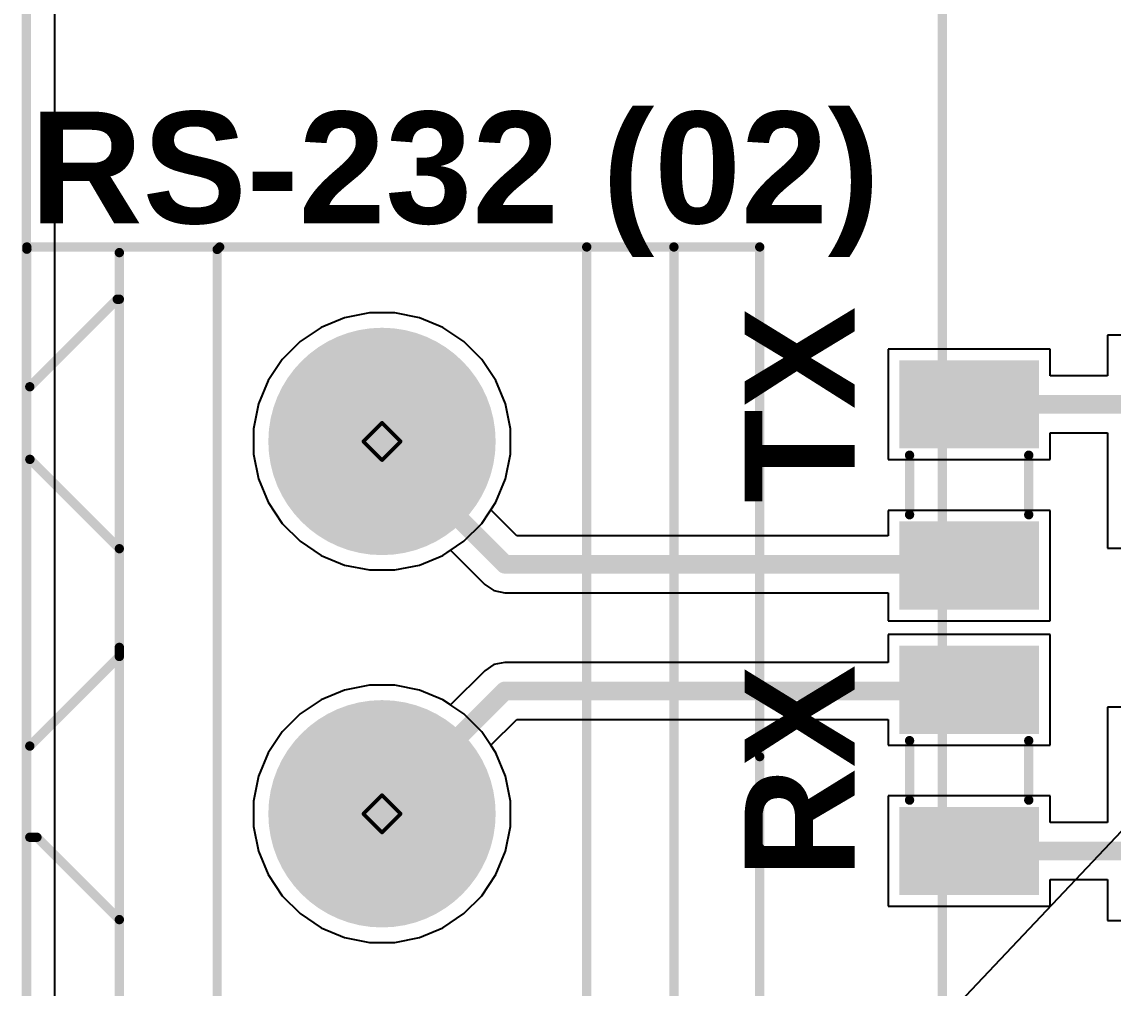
# Model space of a CAD drawing. Header units: inches. Extents: x 0 to 5032, y 0 to 5323.
# Drawn here: x -0.06 to 14.83, y 16.52 to 29.7 of the extents above; entities that cross this region are included whole.
import ezdxf

# ---------------------------------------------------------------- set-up
doc = ezdxf.new("R2010")
doc.units = ezdxf.units.IN
for name, color, linetype in [('Board Outline', 216, 'Continuous'), ('Bottom Layer', 5, 'Continuous'), ('Bottom Solder', 6, 'Continuous'), ('Dimension', 6, 'Continuous'), ('Drill Drawing', 1, 'Continuous'), ('Layer 1', 16, 'Continuous'), ('Layer 2', 76, 'Continuous'), ('Multi-Layer', 9, 'Continuous'), ('Pad Holes', 156, 'Continuous'), ('Top Layer', 1, 'Continuous'), ('Top Overlay', 2, 'Continuous'), ('Top Paste', 8, 'Continuous'), ('Top Solder', 216, 'Continuous')]:
    doc.layers.add(name, color=color, linetype=linetype)
doc.styles.add('Arial_Bold', font='', dxfattribs={"height": 0.2})
doc.styles.get('Arial_Bold').set_extended_font_data('Arial', bold=True)

# ---------------------------------------------------------------- blocks, each defined once
blk = doc.blocks.new('DB128L_5_08_3P_BK_S_428')
at = {"layer": 'Bottom Layer'}
h = blk.add_hatch(color=5, dxfattribs=at)
edge = h.paths.add_edge_path()
edge.add_arc((-5.08, 0), 1.5, 0, 360)
h = blk.add_hatch(color=5, dxfattribs=at)
edge = h.paths.add_edge_path()
edge.add_arc((0, 0), 1.5, 0, 360)
h = blk.add_hatch(color=5, dxfattribs=at)
edge = h.paths.add_edge_path()
edge.add_arc((5.08, 0), 1.5, 0, 360)
at = {"layer": 'Bottom Solder'}
h = blk.add_hatch(color=6, dxfattribs=at)
edge = h.paths.add_edge_path()
edge.add_arc((-5.08, 0), 1.551, 0, 360)
h = blk.add_hatch(color=6, dxfattribs=at)
edge = h.paths.add_edge_path()
edge.add_arc((0, 0), 1.551, 0, 360)
h = blk.add_hatch(color=6, dxfattribs=at)
edge = h.paths.add_edge_path()
edge.add_arc((5.08, 0), 1.551, 0, 360)
at = {"layer": 'Layer 1'}
h = blk.add_hatch(color=16, dxfattribs=at)
edge = h.paths.add_edge_path()
edge.add_arc((-5.08, 0), 1.5, 0, 360)
h = blk.add_hatch(color=16, dxfattribs=at)
edge = h.paths.add_edge_path()
edge.add_arc((0, 0), 1.5, 0, 360)
h = blk.add_hatch(color=16, dxfattribs=at)
edge = h.paths.add_edge_path()
edge.add_arc((5.08, 0), 1.5, 0, 360)
at = {"layer": 'Layer 2'}
h = blk.add_hatch(color=76, dxfattribs=at)
edge = h.paths.add_edge_path()
edge.add_arc((-5.08, 0), 1.5, 0, 360)
h = blk.add_hatch(color=76, dxfattribs=at)
edge = h.paths.add_edge_path()
edge.add_arc((0, 0), 1.5, 0, 360)
h = blk.add_hatch(color=76, dxfattribs=at)
edge = h.paths.add_edge_path()
edge.add_arc((5.08, 0), 1.5, 0, 360)
at = {"layer": 'Multi-Layer'}
h = blk.add_hatch(color=9, dxfattribs=at)
edge = h.paths.add_edge_path()
edge.add_arc((-5.08, 0), 1.5, 0, 360)
h = blk.add_hatch(color=9, dxfattribs=at)
edge = h.paths.add_edge_path()
edge.add_arc((0, 0), 1.5, 0, 360)
h = blk.add_hatch(color=9, dxfattribs=at)
edge = h.paths.add_edge_path()
edge.add_arc((5.08, 0), 1.5, 0, 360)
at = {"layer": 'Pad Holes'}
h = blk.add_hatch(color=7, dxfattribs=at)
edge = h.paths.add_edge_path()
edge.add_arc((-5.08, 0), 0.8, 0, 360)
h = blk.add_hatch(color=7, dxfattribs=at)
edge = h.paths.add_edge_path()
edge.add_arc((0, 0), 0.8, 0, 360)
h = blk.add_hatch(color=7, dxfattribs=at)
edge = h.paths.add_edge_path()
edge.add_arc((5.08, 0), 0.8, 0, 360)
at = {"layer": 'Top Layer'}
h = blk.add_hatch(color=1, dxfattribs=at)
edge = h.paths.add_edge_path()
edge.add_arc((-5.08, 0), 1.5, 0, 360)
h = blk.add_hatch(color=1, dxfattribs=at)
edge = h.paths.add_edge_path()
edge.add_arc((0, 0), 1.5, 0, 360)
h = blk.add_hatch(color=1, dxfattribs=at)
edge = h.paths.add_edge_path()
edge.add_arc((5.08, 0), 1.5, 0, 360)
at = {"layer": 'Top Solder'}
h = blk.add_hatch(color=216, dxfattribs=at)
edge = h.paths.add_edge_path()
edge.add_arc((-5.08, 0), 1.551, 0, 360)
h = blk.add_hatch(color=216, dxfattribs=at)
edge = h.paths.add_edge_path()
edge.add_arc((0, 0), 1.551, 0, 360)
h = blk.add_hatch(color=216, dxfattribs=at)
edge = h.paths.add_edge_path()
edge.add_arc((5.08, 0), 1.551, 0, 360)
at = {"layer": 'Top Overlay'}
for points in [[(7.327, 5.154, 0.127, 0.127, 0), (-7.733, 5.154, 0.127, 0.127, 0)], [(-7.733, -4.846, 0.127, 0.127, 0), (-7.733, 5.154, 0.127, 0.127, 0)], [(0.465, 5.154, 0.127, 0.127, 0), (-0.78, 5.154, 0.127, 0.127, 0)], [(7.327, -4.846, 0.127, 0.127, 0), (7.327, 5.154, 0.127, 0.127, 0)], [(8.22, 4.446, 0.127, 0.127, 0), (7.325, 4.446, 0.127, 0.127, 0)], [(8.22, 3.257, 0.127, 0.127, 0), (8.22, 4.446, 0.127, 0.127, 0)], [(7.327, 3.983, 0.127, 0.127, 0), (-7.733, 3.983, 0.127, 0.127, 0)], [(8.22, 3.257, 0.127, 0.127, 0), (7.325, 3.257, 0.127, 0.127, 0)], [(7.327, 2.794, 0.127, 0.127, 0), (-7.733, 2.794, 0.127, 0.127, 0)], [(-7.699, -2.249, 0.127, 0.127, 0), (-7.733, -2.215, 0.127, 0.127, 0)], [(7.327, -2.249, 0.127, 0.127, 0), (-7.699, -2.249, 0.127, 0.127, 0)], [(8.22, -3.174, 0.127, 0.127, 0), (7.325, -3.174, 0.127, 0.127, 0)], [(8.22, -4.318, 0.127, 0.127, 0), (8.22, -3.174, 0.127, 0.127, 0)], [(7.274, -3.584, 0.127, 0.127, 0), (-7.656, -3.584, 0.127, 0.127, 0)], [(-7.02, -3.612, 0.127, 0.127, 0), (-7.02, -3.584, 0.127, 0.127, 0)], [(-5.826, -4.806, 0.127, 0.127, 0), (-7.02, -3.612, 0.127, 0.127, 0)], [(-4.836, -4.803, 0.127, 0.127, 0), (-3.616, -3.584, 0.127, 0.127, 0)], [(-2.146, -3.584, 0.127, 0.127, 0), (-2.27, -3.584, 0.127, 0.127, 0)], [(-0.924, -4.806, 0.127, 0.127, 0), (-2.146, -3.584, 0.127, 0.127, 0)], [(0.321, -4.708, 0.127, 0.127, 0), (1.444, -3.584, 0.127, 0.127, 0)], [(4.209, -4.806, 0.127, 0.127, 0), (2.988, -3.584, 0.127, 0.127, 0)], [(5.477, -4.806, 0.127, 0.127, 0), (6.671, -3.612, 0.127, 0.127, 0)], [(6.671, -3.612, 0.127, 0.127, 0), (6.671, -3.584, 0.127, 0.127, 0)], [(8.22, -4.318, 0.127, 0.127, 0), (7.325, -4.318, 0.127, 0.127, 0)], [(-4.836, -4.806, 0.127, 0.127, 0), (-4.836, -4.803, 0.127, 0.127, 0)], [(0.321, -4.806, 0.127, 0.127, 0), (0.321, -4.708, 0.127, 0.127, 0)], [(4.308, -4.806, 0.127, 0.127, 0), (4.209, -4.806, 0.127, 0.127, 0)], [(-7.703, -4.846, 0.127, 0.127, 0), (7.297, -4.846, 0.127, 0.127, 0)]]:
    blk.add_lwpolyline(points, format="xyseb", dxfattribs=at)
for points in [[(-7.765, 5.154, 0.0635, 0.0635, 1), (-7.701, 5.154, 0.0635, 0.0635, 1)], [(-7.765, 5.154, 0.0635, 0.0635, 1), (-7.701, 5.154, 0.0635, 0.0635, 1)], [(-0.811, 5.154, 0.0635, 0.0635, 1), (-0.748, 5.154, 0.0635, 0.0635, 1)], [(0.433, 5.154, 0.0635, 0.0635, 1), (0.497, 5.154, 0.0635, 0.0635, 1)], [(7.295, 5.154, 0.0635, 0.0635, 1), (7.359, 5.154, 0.0635, 0.0635, 1)], [(7.295, 5.154, 0.0635, 0.0635, 1), (7.359, 5.154, 0.0635, 0.0635, 1)], [(7.293, 4.446, 0.0635, 0.0635, 1), (7.357, 4.446, 0.0635, 0.0635, 1)], [(8.188, 4.446, 0.0635, 0.0635, 1), (8.252, 4.446, 0.0635, 0.0635, 1)], [(8.188, 4.446, 0.0635, 0.0635, 1), (8.252, 4.446, 0.0635, 0.0635, 1)], [(-7.765, 3.983, 0.0635, 0.0635, 1), (-7.701, 3.983, 0.0635, 0.0635, 1)], [(7.295, 3.983, 0.0635, 0.0635, 1), (7.359, 3.983, 0.0635, 0.0635, 1)], [(7.293, 3.257, 0.0635, 0.0635, 1), (7.357, 3.257, 0.0635, 0.0635, 1)], [(8.188, 3.257, 0.0635, 0.0635, 1), (8.252, 3.257, 0.0635, 0.0635, 1)], [(8.188, 3.257, 0.0635, 0.0635, 1), (8.252, 3.257, 0.0635, 0.0635, 1)], [(-7.765, 2.794, 0.0635, 0.0635, 1), (-7.701, 2.794, 0.0635, 0.0635, 1)], [(7.295, 2.794, 0.0635, 0.0635, 1), (7.359, 2.794, 0.0635, 0.0635, 1)], [(-7.765, -2.215, 0.0635, 0.0635, 1), (-7.701, -2.215, 0.0635, 0.0635, 1)], [(-7.731, -2.249, 0.0635, 0.0635, 1), (-7.668, -2.249, 0.0635, 0.0635, 1)], [(-7.731, -2.249, 0.0635, 0.0635, 1), (-7.668, -2.249, 0.0635, 0.0635, 1)], [(7.295, -2.249, 0.0635, 0.0635, 1), (7.359, -2.249, 0.0635, 0.0635, 1)], [(7.293, -3.174, 0.0635, 0.0635, 1), (7.357, -3.174, 0.0635, 0.0635, 1)], [(8.188, -3.174, 0.0635, 0.0635, 1), (8.252, -3.174, 0.0635, 0.0635, 1)], [(8.188, -3.174, 0.0635, 0.0635, 1), (8.252, -3.174, 0.0635, 0.0635, 1)], [(-7.688, -3.584, 0.0635, 0.0635, 1), (-7.624, -3.584, 0.0635, 0.0635, 1)], [(-7.052, -3.584, 0.0635, 0.0635, 1), (-6.988, -3.584, 0.0635, 0.0635, 1)], [(-7.052, -3.612, 0.0635, 0.0635, 1), (-6.988, -3.612, 0.0635, 0.0635, 1)], [(-7.052, -3.612, 0.0635, 0.0635, 1), (-6.988, -3.612, 0.0635, 0.0635, 1)], [(-3.648, -3.584, 0.0635, 0.0635, 1), (-3.585, -3.584, 0.0635, 0.0635, 1)], [(-2.302, -3.584, 0.0635, 0.0635, 1), (-2.238, -3.584, 0.0635, 0.0635, 1)], [(-2.178, -3.584, 0.0635, 0.0635, 1), (-2.114, -3.584, 0.0635, 0.0635, 1)], [(-2.178, -3.584, 0.0635, 0.0635, 1), (-2.114, -3.584, 0.0635, 0.0635, 1)], [(1.412, -3.584, 0.0635, 0.0635, 1), (1.476, -3.584, 0.0635, 0.0635, 1)], [(2.956, -3.584, 0.0635, 0.0635, 1), (3.019, -3.584, 0.0635, 0.0635, 1)], [(6.639, -3.584, 0.0635, 0.0635, 1), (6.702, -3.584, 0.0635, 0.0635, 1)], [(6.639, -3.612, 0.0635, 0.0635, 1), (6.702, -3.612, 0.0635, 0.0635, 1)], [(6.639, -3.612, 0.0635, 0.0635, 1), (6.702, -3.612, 0.0635, 0.0635, 1)], [(7.242, -3.584, 0.0635, 0.0635, 1), (7.306, -3.584, 0.0635, 0.0635, 1)], [(7.293, -4.318, 0.0635, 0.0635, 1), (7.357, -4.318, 0.0635, 0.0635, 1)], [(8.188, -4.318, 0.0635, 0.0635, 1), (8.252, -4.318, 0.0635, 0.0635, 1)], [(8.188, -4.318, 0.0635, 0.0635, 1), (8.252, -4.318, 0.0635, 0.0635, 1)], [(-5.858, -4.806, 0.0635, 0.0635, 1), (-5.794, -4.806, 0.0635, 0.0635, 1)], [(-4.867, -4.803, 0.0635, 0.0635, 1), (-4.804, -4.803, 0.0635, 0.0635, 1)], [(-4.867, -4.803, 0.0635, 0.0635, 1), (-4.804, -4.803, 0.0635, 0.0635, 1)], [(-4.867, -4.806, 0.0635, 0.0635, 1), (-4.804, -4.806, 0.0635, 0.0635, 1)], [(-0.956, -4.806, 0.0635, 0.0635, 1), (-0.892, -4.806, 0.0635, 0.0635, 1)], [(0.289, -4.708, 0.0635, 0.0635, 1), (0.352, -4.708, 0.0635, 0.0635, 1)], [(0.289, -4.708, 0.0635, 0.0635, 1), (0.352, -4.708, 0.0635, 0.0635, 1)], [(0.289, -4.806, 0.0635, 0.0635, 1), (0.352, -4.806, 0.0635, 0.0635, 1)], [(4.178, -4.806, 0.0635, 0.0635, 1), (4.241, -4.806, 0.0635, 0.0635, 1)], [(4.178, -4.806, 0.0635, 0.0635, 1), (4.241, -4.806, 0.0635, 0.0635, 1)], [(4.277, -4.806, 0.0635, 0.0635, 1), (4.34, -4.806, 0.0635, 0.0635, 1)], [(5.445, -4.806, 0.0635, 0.0635, 1), (5.509, -4.806, 0.0635, 0.0635, 1)], [(-7.765, -4.846, 0.0635, 0.0635, 1), (-7.701, -4.846, 0.0635, 0.0635, 1)], [(-7.735, -4.846, 0.0635, 0.0635, 1), (-7.671, -4.846, 0.0635, 0.0635, 1)], [(7.265, -4.846, 0.0635, 0.0635, 1), (7.329, -4.846, 0.0635, 0.0635, 1)], [(7.295, -4.846, 0.0635, 0.0635, 1), (7.359, -4.846, 0.0635, 0.0635, 1)]]:
    blk.add_lwpolyline(points, format="xyseb", close=True, dxfattribs=at)
blk = doc.blocks.new('F____0805_446')
at = {"layer": 'Top Layer'}
for points in [[(-0.6, -0.85), (-1.6, -0.85), (-1.6, 0.85), (-0.6, 0.85)], [(1.6, -0.85), (0.6, -0.85), (0.6, 0.85), (1.6, 0.85)]]:
    blk.add_hatch(color=1, dxfattribs=at).paths.add_polyline_path(points)
at = {"layer": 'Top Paste'}
for points in [[(-0.6, -0.85), (-1.6, -0.85), (-1.6, 0.85), (-0.6, 0.85)], [(1.6, -0.85), (0.6, -0.85), (0.6, 0.85), (1.6, 0.85)]]:
    blk.add_hatch(color=8, dxfattribs=at).paths.add_polyline_path(points)
at = {"layer": 'Top Solder'}
for points in [[(-0.498, -0.952), (-1.702, -0.952), (-1.702, 0.952), (-0.498, 0.952)], [(1.702, -0.952), (0.498, -0.952), (0.498, 0.952), (1.702, 0.952)]]:
    blk.add_hatch(color=216, dxfattribs=at).paths.add_polyline_path(points)
at = {"layer": 'Top Overlay'}
for points in [[(-0.406, 0.813, 0.127, 0.127, 0), (0.406, 0.813, 0.127, 0.127, 0)], [(-0.406, -0.813, 0.127, 0.127, 0), (0.406, -0.813, 0.127, 0.127, 0)]]:
    blk.add_lwpolyline(points, format="xyseb", dxfattribs=at)
for points in [[(-0.438, 0.813, 0.0635, 0.0635, 1), (-0.375, 0.813, 0.0635, 0.0635, 1)], [(0.375, 0.813, 0.0635, 0.0635, 1), (0.438, 0.813, 0.0635, 0.0635, 1)], [(-0.438, -0.813, 0.0635, 0.0635, 1), (-0.375, -0.813, 0.0635, 0.0635, 1)], [(0.375, -0.813, 0.0635, 0.0635, 1), (0.438, -0.813, 0.0635, 0.0635, 1)]]:
    blk.add_lwpolyline(points, format="xyseb", close=True, dxfattribs=at)
blk = doc.blocks.new('F____0805_447')
at = {"layer": 'Top Layer'}
for points in [[(-0.6, -0.85), (-1.6, -0.85), (-1.6, 0.85), (-0.6, 0.85)], [(1.6, -0.85), (0.6, -0.85), (0.6, 0.85), (1.6, 0.85)]]:
    blk.add_hatch(color=1, dxfattribs=at).paths.add_polyline_path(points)
at = {"layer": 'Top Paste'}
for points in [[(-0.6, -0.85), (-1.6, -0.85), (-1.6, 0.85), (-0.6, 0.85)], [(1.6, -0.85), (0.6, -0.85), (0.6, 0.85), (1.6, 0.85)]]:
    blk.add_hatch(color=8, dxfattribs=at).paths.add_polyline_path(points)
at = {"layer": 'Top Solder'}
for points in [[(-0.498, -0.952), (-1.702, -0.952), (-1.702, 0.952), (-0.498, 0.952)], [(1.702, -0.952), (0.498, -0.952), (0.498, 0.952), (1.702, 0.952)]]:
    blk.add_hatch(color=216, dxfattribs=at).paths.add_polyline_path(points)
at = {"layer": 'Top Overlay'}
for points in [[(0.406, 0.813, 0.127, 0.127, 0), (-0.406, 0.813, 0.127, 0.127, 0)], [(0.406, -0.813, 0.127, 0.127, 0), (-0.406, -0.813, 0.127, 0.127, 0)]]:
    blk.add_lwpolyline(points, format="xyseb", dxfattribs=at)
for points in [[(-0.438, 0.813, 0.0635, 0.0635, 1), (-0.375, 0.813, 0.0635, 0.0635, 1)], [(0.375, 0.813, 0.0635, 0.0635, 1), (0.438, 0.813, 0.0635, 0.0635, 1)], [(-0.438, -0.813, 0.0635, 0.0635, 1), (-0.375, -0.813, 0.0635, 0.0635, 1)], [(0.375, -0.813, 0.0635, 0.0635, 1), (0.438, -0.813, 0.0635, 0.0635, 1)]]:
    blk.add_lwpolyline(points, format="xyseb", close=True, dxfattribs=at)

msp = doc.modelspace()

# ---------------------------------------------------------------- linework, layer by layer
at = {"layer": 'Board Outline'}
msp.add_lwpolyline([(0, 0, 0.127, 0.127, 0), (0, 130, 0.127, 0.127, 0)], format="xyseb", dxfattribs=at)
at = {"layer": 'Bottom Layer'}
for p, q in [((0.388, 4.48), (0.388, 55.344)), ((4.34, 25.667), (4.021, 25.535)), ((4.679, 25.734), (4.34, 25.667)), ((5.024, 25.734), (4.679, 25.734)), ((5.363, 25.667), (5.024, 25.734)), ((5.682, 25.535), (5.363, 25.667)), ((4.021, 25.535), (3.733, 25.343)), ((5.97, 25.343), (5.682, 25.535)), ((3.733, 25.343), (3.489, 25.099)), ((6.214, 25.099), (5.97, 25.343)), ((3.489, 25.099), (3.297, 24.811)), ((6.406, 24.811), (6.214, 25.099)), ((3.297, 24.811), (3.165, 24.492)), ((6.538, 24.492), (6.406, 24.811)), ((3.165, 24.492), (3.097, 24.153)), ((6.605, 24.153), (6.538, 24.492)), ((3.097, 24.153), (3.097, 23.808)), ((6.605, 23.808), (6.605, 24.153)), ((3.097, 23.808), (3.165, 23.469)), ((6.538, 23.469), (6.605, 23.808)), ((3.165, 23.469), (3.297, 23.15)), ((6.406, 23.15), (6.538, 23.469)), ((3.297, 23.15), (3.489, 22.862)), ((6.214, 22.862), (6.406, 23.15)), ((3.489, 22.862), (3.733, 22.618)), ((5.97, 22.618), (6.214, 22.862)), ((3.733, 22.618), (4.021, 22.426)), ((5.682, 22.426), (5.97, 22.618)), ((4.021, 22.426), (4.34, 22.294)), ((5.363, 22.294), (5.682, 22.426)), ((4.34, 22.294), (4.679, 22.226)), ((4.679, 22.226), (5.024, 22.226)), ((5.024, 22.226), (5.363, 22.294)), ((4.34, 20.587), (4.021, 20.455)), ((4.679, 20.654), (4.34, 20.587)), ((5.024, 20.654), (4.679, 20.654)), ((5.363, 20.587), (5.024, 20.654)), ((5.682, 20.455), (5.363, 20.587)), ((4.021, 20.455), (3.733, 20.263)), ((5.97, 20.263), (5.682, 20.455)), ((3.733, 20.263), (3.489, 20.019)), ((6.214, 20.019), (5.97, 20.263)), ((3.489, 20.019), (3.297, 19.731)), ((6.406, 19.731), (6.214, 20.019)), ((3.297, 19.731), (3.165, 19.412)), ((6.538, 19.412), (6.406, 19.731)), ((3.165, 19.412), (3.097, 19.073)), ((6.605, 19.073), (6.538, 19.412)), ((3.097, 19.073), (3.097, 18.728)), ((6.605, 18.728), (6.605, 19.073)), ((3.097, 18.728), (3.165, 18.389)), ((6.538, 18.389), (6.605, 18.728)), ((3.165, 18.389), (3.297, 18.07)), ((6.406, 18.07), (6.538, 18.389)), ((3.297, 18.07), (3.489, 17.782)), ((6.214, 17.782), (6.406, 18.07)), ((3.489, 17.782), (3.733, 17.538)), ((5.97, 17.538), (6.214, 17.782)), ((3.733, 17.538), (4.021, 17.346)), ((5.682, 17.346), (5.97, 17.538)), ((4.021, 17.346), (4.34, 17.214)), ((5.363, 17.214), (5.682, 17.346)), ((4.34, 17.214), (4.679, 17.146)), ((4.679, 17.146), (5.024, 17.146)), ((5.024, 17.146), (5.363, 17.214))]:
    msp.add_line(p, q, dxfattribs=at)
at = {"layer": 'Dimension'}
msp.add_lwpolyline([(12.495, 1.428, 0.127, 0.127, 0), (12.495, 56.688, 0.127, 0.127, 0)], format="xyseb", dxfattribs=at)
at = {"layer": 'Drill Drawing'}
for points in [[(4.597, 23.98, 0.0508, 0.0508, 0), (4.851, 24.234, 0.0508, 0.0508, 0)], [(4.851, 24.234, 0.0508, 0.0508, 0), (5.105, 23.98, 0.0508, 0.0508, 0)], [(4.597, 23.98, 0.0508, 0.0508, 0), (4.851, 23.726, 0.0508, 0.0508, 0)], [(4.851, 23.726, 0.0508, 0.0508, 0), (5.105, 23.98, 0.0508, 0.0508, 0)], [(4.597, 18.9, 0.0508, 0.0508, 0), (4.851, 19.154, 0.0508, 0.0508, 0)], [(4.851, 19.154, 0.0508, 0.0508, 0), (5.105, 18.9, 0.0508, 0.0508, 0)], [(4.597, 18.9, 0.0508, 0.0508, 0), (4.851, 18.646, 0.0508, 0.0508, 0)], [(4.851, 18.646, 0.0508, 0.0508, 0), (5.105, 18.9, 0.0508, 0.0508, 0)]]:
    msp.add_lwpolyline(points, format="xyseb", dxfattribs=at)
for points in [[(4.839, 24.234, 0.0254, 0.0254, 1), (4.864, 24.234, 0.0254, 0.0254, 1)], [(4.839, 24.234, 0.0254, 0.0254, 1), (4.864, 24.234, 0.0254, 0.0254, 1)], [(4.585, 23.98, 0.0254, 0.0254, 1), (4.61, 23.98, 0.0254, 0.0254, 1)], [(4.585, 23.98, 0.0254, 0.0254, 1), (4.61, 23.98, 0.0254, 0.0254, 1)], [(5.093, 23.98, 0.0254, 0.0254, 1), (5.118, 23.98, 0.0254, 0.0254, 1)], [(5.093, 23.98, 0.0254, 0.0254, 1), (5.118, 23.98, 0.0254, 0.0254, 1)], [(4.839, 23.726, 0.0254, 0.0254, 1), (4.864, 23.726, 0.0254, 0.0254, 1)], [(4.839, 23.726, 0.0254, 0.0254, 1), (4.864, 23.726, 0.0254, 0.0254, 1)], [(4.839, 19.154, 0.0254, 0.0254, 1), (4.864, 19.154, 0.0254, 0.0254, 1)], [(4.839, 19.154, 0.0254, 0.0254, 1), (4.864, 19.154, 0.0254, 0.0254, 1)], [(4.585, 18.9, 0.0254, 0.0254, 1), (4.61, 18.9, 0.0254, 0.0254, 1)], [(4.585, 18.9, 0.0254, 0.0254, 1), (4.61, 18.9, 0.0254, 0.0254, 1)], [(5.093, 18.9, 0.0254, 0.0254, 1), (5.118, 18.9, 0.0254, 0.0254, 1)], [(5.093, 18.9, 0.0254, 0.0254, 1), (5.118, 18.9, 0.0254, 0.0254, 1)], [(4.839, 18.646, 0.0254, 0.0254, 1), (4.864, 18.646, 0.0254, 0.0254, 1)], [(4.839, 18.646, 0.0254, 0.0254, 1), (4.864, 18.646, 0.0254, 0.0254, 1)]]:
    msp.add_lwpolyline(points, format="xyseb", close=True, dxfattribs=at)
at = {"layer": 'Layer 1'}
for p, q in [((0.388, 12.227), (0.388, 108.425)), ((4.34, 25.667), (4.021, 25.535)), ((4.679, 25.734), (4.34, 25.667)), ((5.024, 25.734), (4.679, 25.734)), ((5.363, 25.667), (5.024, 25.734)), ((5.682, 25.535), (5.363, 25.667)), ((4.021, 25.535), (3.733, 25.343)), ((5.97, 25.343), (5.682, 25.535)), ((3.733, 25.343), (3.489, 25.099)), ((6.214, 25.099), (5.97, 25.343)), ((3.489, 25.099), (3.297, 24.811)), ((6.406, 24.811), (6.214, 25.099)), ((3.297, 24.811), (3.165, 24.492)), ((6.538, 24.492), (6.406, 24.811)), ((3.165, 24.492), (3.097, 24.153)), ((6.605, 24.153), (6.538, 24.492)), ((3.097, 24.153), (3.097, 23.808)), ((6.605, 23.808), (6.605, 24.153)), ((3.097, 23.808), (3.165, 23.469)), ((6.538, 23.469), (6.605, 23.808)), ((3.165, 23.469), (3.297, 23.15)), ((6.406, 23.15), (6.538, 23.469)), ((3.297, 23.15), (3.489, 22.862)), ((6.214, 22.862), (6.406, 23.15)), ((3.489, 22.862), (3.733, 22.618)), ((5.97, 22.618), (6.214, 22.862)), ((3.733, 22.618), (4.021, 22.426)), ((5.682, 22.426), (5.97, 22.618)), ((4.021, 22.426), (4.34, 22.294)), ((5.363, 22.294), (5.682, 22.426)), ((4.34, 22.294), (4.679, 22.226)), ((4.679, 22.226), (5.024, 22.226)), ((5.024, 22.226), (5.363, 22.294)), ((4.34, 20.587), (4.021, 20.455)), ((4.679, 20.654), (4.34, 20.587)), ((5.024, 20.654), (4.679, 20.654)), ((5.363, 20.587), (5.024, 20.654)), ((5.682, 20.455), (5.363, 20.587)), ((4.021, 20.455), (3.733, 20.263)), ((5.97, 20.263), (5.682, 20.455)), ((3.733, 20.263), (3.489, 20.019)), ((6.214, 20.019), (5.97, 20.263)), ((3.489, 20.019), (3.297, 19.731)), ((6.406, 19.731), (6.214, 20.019)), ((3.297, 19.731), (3.165, 19.412)), ((6.538, 19.412), (6.406, 19.731)), ((3.165, 19.412), (3.097, 19.073)), ((6.605, 19.073), (6.538, 19.412)), ((3.097, 19.073), (3.097, 18.728)), ((6.605, 18.728), (6.605, 19.073)), ((3.097, 18.728), (3.165, 18.389)), ((6.538, 18.389), (6.605, 18.728)), ((3.165, 18.389), (3.297, 18.07)), ((6.406, 18.07), (6.538, 18.389)), ((3.297, 18.07), (3.489, 17.782)), ((6.214, 17.782), (6.406, 18.07)), ((3.489, 17.782), (3.733, 17.538)), ((5.97, 17.538), (6.214, 17.782)), ((3.733, 17.538), (4.021, 17.346)), ((5.682, 17.346), (5.97, 17.538)), ((4.021, 17.346), (4.34, 17.214)), ((5.363, 17.214), (5.682, 17.346)), ((4.34, 17.214), (4.679, 17.146)), ((4.679, 17.146), (5.024, 17.146)), ((5.024, 17.146), (5.363, 17.214))]:
    msp.add_line(p, q, dxfattribs=at)
at = {"layer": 'Layer 2'}
for p, q in [((0.388, 4.61), (0.388, 62.985)), ((4.34, 25.667), (4.021, 25.535)), ((4.679, 25.734), (4.34, 25.667)), ((5.024, 25.734), (4.679, 25.734)), ((5.363, 25.667), (5.024, 25.734)), ((5.682, 25.535), (5.363, 25.667)), ((4.021, 25.535), (3.733, 25.343)), ((5.97, 25.343), (5.682, 25.535)), ((3.733, 25.343), (3.489, 25.099)), ((6.214, 25.099), (5.97, 25.343)), ((3.489, 25.099), (3.297, 24.811)), ((6.406, 24.811), (6.214, 25.099)), ((3.297, 24.811), (3.165, 24.492)), ((6.538, 24.492), (6.406, 24.811)), ((3.165, 24.492), (3.097, 24.153)), ((6.605, 24.153), (6.538, 24.492)), ((3.097, 24.153), (3.097, 23.808)), ((6.605, 23.808), (6.605, 24.153)), ((3.097, 23.808), (3.165, 23.469)), ((6.538, 23.469), (6.605, 23.808)), ((3.165, 23.469), (3.297, 23.15)), ((6.406, 23.15), (6.538, 23.469)), ((3.297, 23.15), (3.489, 22.862)), ((6.214, 22.862), (6.406, 23.15)), ((3.489, 22.862), (3.733, 22.618)), ((5.97, 22.618), (6.214, 22.862)), ((3.733, 22.618), (4.021, 22.426)), ((5.682, 22.426), (5.97, 22.618)), ((4.021, 22.426), (4.34, 22.294)), ((5.363, 22.294), (5.682, 22.426)), ((4.34, 22.294), (4.679, 22.226)), ((4.679, 22.226), (5.024, 22.226)), ((5.024, 22.226), (5.363, 22.294)), ((4.34, 20.587), (4.021, 20.455)), ((4.679, 20.654), (4.34, 20.587)), ((5.024, 20.654), (4.679, 20.654)), ((5.363, 20.587), (5.024, 20.654)), ((5.682, 20.455), (5.363, 20.587)), ((4.021, 20.455), (3.733, 20.263)), ((5.97, 20.263), (5.682, 20.455)), ((3.733, 20.263), (3.489, 20.019)), ((6.214, 20.019), (5.97, 20.263)), ((3.489, 20.019), (3.297, 19.731)), ((6.406, 19.731), (6.214, 20.019)), ((3.297, 19.731), (3.165, 19.412)), ((6.538, 19.412), (6.406, 19.731)), ((3.165, 19.412), (3.097, 19.073)), ((6.605, 19.073), (6.538, 19.412)), ((3.097, 19.073), (3.097, 18.728)), ((6.605, 18.728), (6.605, 19.073)), ((3.097, 18.728), (3.165, 18.389)), ((6.538, 18.389), (6.605, 18.728)), ((3.165, 18.389), (3.297, 18.07)), ((6.406, 18.07), (6.538, 18.389)), ((3.297, 18.07), (3.489, 17.782)), ((6.214, 17.782), (6.406, 18.07)), ((3.489, 17.782), (3.733, 17.538)), ((5.97, 17.538), (6.214, 17.782)), ((3.733, 17.538), (4.021, 17.346)), ((5.682, 17.346), (5.97, 17.538)), ((4.021, 17.346), (4.34, 17.214)), ((5.363, 17.214), (5.682, 17.346)), ((4.34, 17.214), (4.679, 17.146)), ((4.679, 17.146), (5.024, 17.146)), ((5.024, 17.146), (5.363, 17.214))]:
    msp.add_line(p, q, dxfattribs=at)
at = {"layer": 'Top Layer'}
for p, q in [((0.388, 5.671), (0.388, 55.344)), ((4.34, 25.667), (4.021, 25.535)), ((4.679, 25.734), (4.34, 25.667)), ((5.024, 25.734), (4.679, 25.734)), ((5.363, 25.667), (5.024, 25.734)), ((5.682, 25.535), (5.363, 25.667)), ((4.021, 25.535), (3.733, 25.343)), ((5.97, 25.343), (5.682, 25.535)), ((3.733, 25.343), (3.489, 25.099)), ((6.214, 25.099), (5.97, 25.343)), ((15.824, 25.432), (14.752, 25.432)), ((14.752, 25.432), (14.752, 24.875)), ((13.967, 25.24), (11.759, 25.24)), ((11.759, 25.24), (11.759, 23.732)), ((13.967, 24.875), (13.967, 25.24)), ((3.489, 25.099), (3.297, 24.811)), ((6.406, 24.811), (6.214, 25.099)), ((14.752, 24.875), (13.967, 24.875)), ((3.297, 24.811), (3.165, 24.492)), ((6.538, 24.492), (6.406, 24.811)), ((3.165, 24.492), (3.097, 24.153)), ((6.605, 24.153), (6.538, 24.492)), ((3.097, 24.153), (3.097, 23.808)), ((6.605, 23.808), (6.605, 24.153)), ((13.967, 23.732), (13.967, 24.098)), ((13.967, 24.098), (14.752, 24.098)), ((14.752, 24.098), (14.752, 22.524)), ((3.097, 23.808), (3.165, 23.469)), ((6.538, 23.469), (6.605, 23.808)), ((11.759, 23.732), (13.967, 23.732)), ((3.165, 23.469), (3.297, 23.15)), ((6.406, 23.15), (6.538, 23.469)), ((3.297, 23.15), (3.489, 22.862)), ((6.336, 23.045), (6.406, 23.15)), ((6.689, 22.692), (6.336, 23.045)), ((13.967, 23.04), (11.759, 23.04)), ((11.759, 23.04), (11.759, 22.692)), ((13.967, 21.532), (13.967, 23.04)), ((3.489, 22.862), (3.733, 22.618)), ((11.759, 22.692), (6.689, 22.692)), ((3.733, 22.618), (4.021, 22.426)), ((5.682, 22.426), (5.787, 22.496)), ((5.787, 22.496), (6.253, 22.029)), ((14.752, 22.524), (18.027, 22.524)), ((4.021, 22.426), (4.34, 22.294)), ((5.363, 22.294), (5.682, 22.426)), ((4.34, 22.294), (4.679, 22.226)), ((4.679, 22.226), (5.024, 22.226)), ((5.024, 22.226), (5.363, 22.294)), ((6.253, 22.029), (6.379, 21.945)), ((6.379, 21.945), (6.528, 21.916)), ((6.528, 21.916), (11.759, 21.916)), ((11.759, 21.916), (11.759, 21.532)), ((11.759, 21.532), (13.967, 21.532)), ((13.967, 21.346), (11.759, 21.346)), ((11.759, 21.346), (11.759, 20.965)), ((13.967, 19.838), (13.967, 21.346)), ((6.253, 20.852), (5.787, 20.385)), ((6.379, 20.936), (6.253, 20.852)), ((6.528, 20.965), (6.379, 20.936)), ((11.759, 20.965), (6.528, 20.965)), ((4.34, 20.587), (4.021, 20.455)), ((4.679, 20.654), (4.34, 20.587)), ((5.024, 20.654), (4.679, 20.654)), ((5.363, 20.587), (5.024, 20.654)), ((5.682, 20.455), (5.363, 20.587)), ((4.021, 20.455), (3.733, 20.263)), ((5.787, 20.385), (5.682, 20.455)), ((3.733, 20.263), (3.489, 20.019)), ((17.51, 20.354), (14.752, 20.354)), ((14.752, 20.354), (14.752, 18.781)), ((6.336, 19.836), (6.689, 20.188)), ((6.689, 20.188), (11.759, 20.188)), ((11.759, 20.188), (11.759, 19.838)), ((3.489, 20.019), (3.297, 19.731)), ((6.406, 19.731), (6.336, 19.836)), ((11.759, 19.838), (13.967, 19.838)), ((3.297, 19.731), (3.165, 19.412)), ((6.538, 19.412), (6.406, 19.731)), ((3.165, 19.412), (3.097, 19.073)), ((6.605, 19.073), (6.538, 19.412)), ((3.097, 19.073), (3.097, 18.728)), ((6.605, 18.728), (6.605, 19.073)), ((13.967, 19.146), (11.759, 19.146)), ((11.759, 19.146), (11.759, 17.638)), ((13.967, 18.781), (13.967, 19.146)), ((14.752, 18.781), (13.967, 18.781)), ((3.097, 18.728), (3.165, 18.389)), ((6.538, 18.389), (6.605, 18.728)), ((3.165, 18.389), (3.297, 18.07)), ((6.406, 18.07), (6.538, 18.389)), ((3.297, 18.07), (3.489, 17.782)), ((6.214, 17.782), (6.406, 18.07)), ((13.967, 17.638), (13.967, 18.004)), ((13.967, 18.004), (14.752, 18.004)), ((14.752, 18.004), (14.752, 17.446)), ((3.489, 17.782), (3.733, 17.538)), ((5.97, 17.538), (6.214, 17.782)), ((11.759, 17.638), (13.967, 17.638)), ((3.733, 17.538), (4.021, 17.346)), ((5.682, 17.346), (5.97, 17.538)), ((14.752, 17.446), (18.06, 17.446)), ((4.021, 17.346), (4.34, 17.214)), ((5.363, 17.214), (5.682, 17.346)), ((4.34, 17.214), (4.679, 17.146)), ((4.679, 17.146), (5.024, 17.146)), ((5.024, 17.146), (5.363, 17.214))]:
    msp.add_line(p, q, dxfattribs=at)
for points in [[(12.863, 24.486, 0.254, 0.254, 0), (15.898, 24.486, 0.254, 0.254, 0)], [(4.851, 23.98, 0.254, 0.254, 0), (6.528, 22.304, 0.254, 0.254, 0)], [(6.528, 22.304, 0.254, 0.254, 0), (12.845, 22.304, 0.254, 0.254, 0)], [(12.845, 22.304, 0.254, 0.254, 0), (12.863, 22.286, 0.254, 0.254, 0)], [(4.851, 18.9, 0.254, 0.254, 0), (6.528, 20.577, 0.254, 0.254, 0)], [(6.528, 20.577, 0.254, 0.254, 0), (12.848, 20.577, 0.254, 0.254, 0)], [(12.848, 20.577, 0.254, 0.254, 0), (12.863, 20.592, 0.254, 0.254, 0)], [(12.863, 18.392, 0.254, 0.254, 0), (15.898, 18.392, 0.254, 0.254, 0)]]:
    msp.add_lwpolyline(points, format="xyseb", dxfattribs=at)
for points in [[(12.8, 24.486, 0.127, 0.127, 1), (12.927, 24.486, 0.127, 0.127, 1)], [(4.788, 23.98, 0.127, 0.127, 1), (4.915, 23.98, 0.127, 0.127, 1)], [(6.464, 22.304, 0.127, 0.127, 1), (6.591, 22.304, 0.127, 0.127, 1)], [(6.464, 22.304, 0.127, 0.127, 1), (6.591, 22.304, 0.127, 0.127, 1)], [(12.782, 22.304, 0.127, 0.127, 1), (12.909, 22.304, 0.127, 0.127, 1)], [(12.782, 22.304, 0.127, 0.127, 1), (12.909, 22.304, 0.127, 0.127, 1)], [(12.8, 22.286, 0.127, 0.127, 1), (12.927, 22.286, 0.127, 0.127, 1)], [(6.464, 20.577, 0.127, 0.127, 1), (6.591, 20.577, 0.127, 0.127, 1)], [(6.464, 20.577, 0.127, 0.127, 1), (6.591, 20.577, 0.127, 0.127, 1)], [(12.784, 20.577, 0.127, 0.127, 1), (12.911, 20.577, 0.127, 0.127, 1)], [(12.784, 20.577, 0.127, 0.127, 1), (12.911, 20.577, 0.127, 0.127, 1)], [(12.8, 20.592, 0.127, 0.127, 1), (12.927, 20.592, 0.127, 0.127, 1)], [(4.788, 18.9, 0.127, 0.127, 1), (4.915, 18.9, 0.127, 0.127, 1)], [(12.8, 18.392, 0.127, 0.127, 1), (12.927, 18.392, 0.127, 0.127, 1)]]:
    msp.add_lwpolyline(points, format="xyseb", close=True, dxfattribs=at)
at = {"layer": 'Top Solder'}
msp.add_line((3.115, 6.162), (5032.339, 5323.237), dxfattribs=at)

# ---------------------------------------------------------------- block references
for name, p, rotation in [('DB128L_5_08_3P_BK_S_428', (4.851, 18.9), 270), ('F____0805_446', (12.863, 23.386), 90), ('F____0805_447', (12.863, 19.492), 270)]:
    msp.add_blockref(name, p, dxfattribs=dict(rotation=rotation))

# ---------------------------------------------------------------- texts
at = {"layer": 'Top Overlay', "style": 'Arial_Bold'}
for s, height, rotation, p in [('RS-232 (02)', 1.524, 360, (0.048, 26.955)), ('TX', 1.5, 90, (11.3, 23.14)), ('RX', 1.5, 90, (11.3, 18.02))]:
    msp.add_text(s, height=height, rotation=rotation, dxfattribs=at).set_placement(p)

doc.saveas('drawing.dxf')
